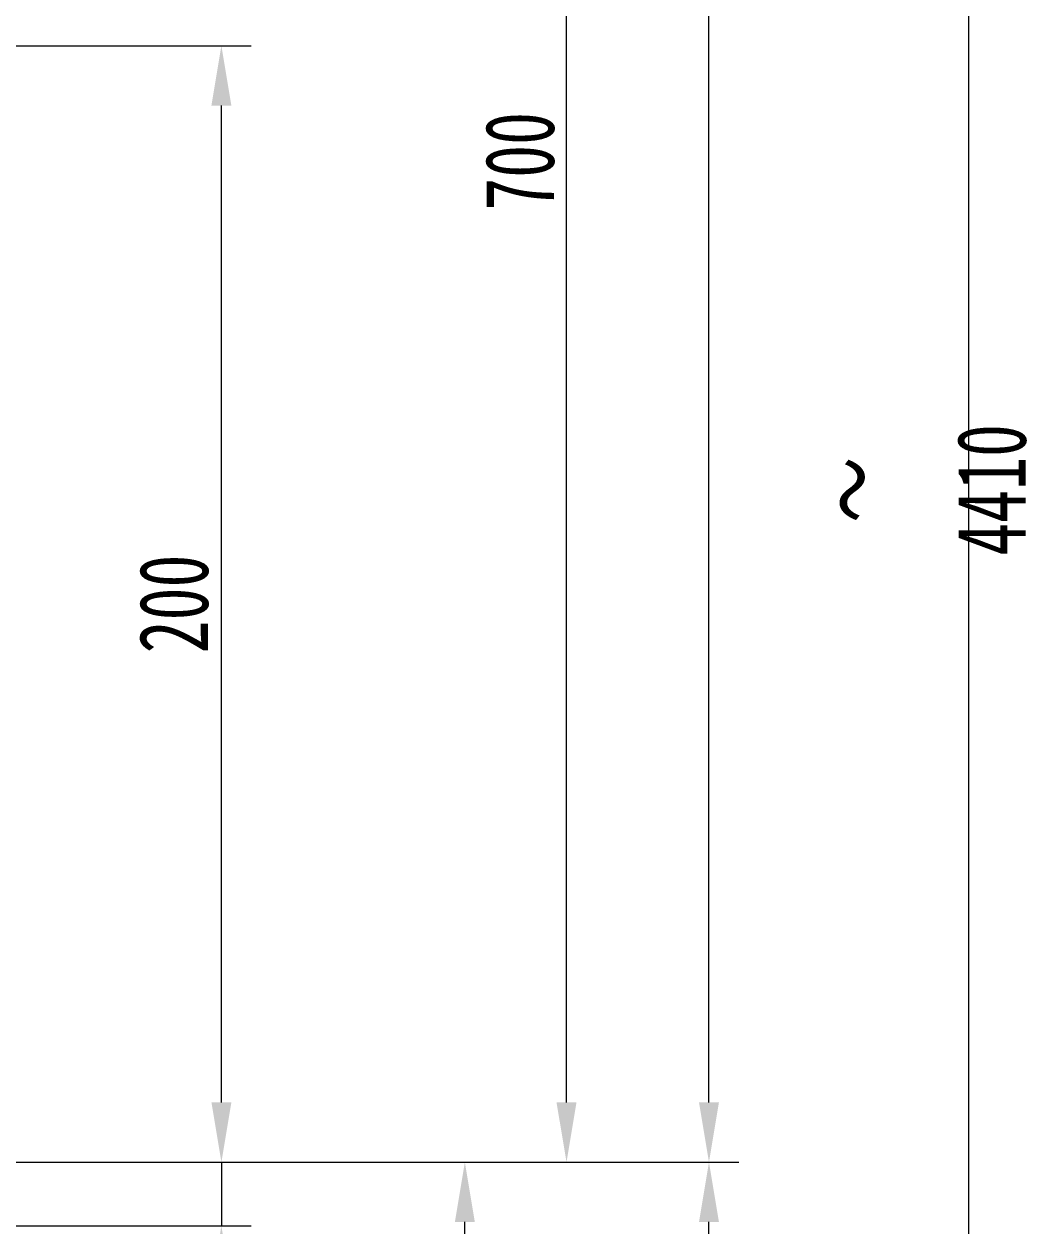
# Model space of a CAD drawing. Header units: millimetres. Extents: x 132745 to 150447, y -25377 to -12762.
# Drawn here: x 136843 to 137472, y -16225 to -15472 of the extents above; entities that cross this region are included whole.
import ezdxf

# ---------------------------------------------------------------- set-up
doc = ezdxf.new("R2010")
doc.units = ezdxf.units.MM
doc.layers.add('cdr_dim', color=7, linetype='Continuous', lineweight=18)
doc.layers.add('尺寸线层', color=7, linetype='Continuous', lineweight=18)
doc.styles.add('HZ', font='simfang.ttf', dxfattribs={"width": 0.7})

msp = doc.modelspace()

# ---------------------------------------------------------------- hatches: boundary and pattern name
at = {"layer": 'cdr_dim', "linetype": 'Continuous'}
for points in [[(136973.089, -15522.971), (136960.589, -15522.971), (136966.839, -15485.471)], [(136973.089, -16147.971), (136960.589, -16147.971), (136966.839, -16185.471)], [(136973.089, -16147.971), (136960.589, -16147.971), (136966.839, -16185.471)], [(137189.348, -16147.971), (137176.848, -16147.971), (137183.098, -16185.471)], [(137278.636, -16147.971), (137266.136, -16147.971), (137272.386, -16185.471)], [(137125.645, -16222.971), (137113.145, -16222.971), (137119.395, -16185.471)], [(137278.636, -16222.971), (137266.136, -16222.971), (137272.386, -16185.471)], [(136973.089, -16262.971), (136960.589, -16262.971), (136966.839, -16225.471)]]:
    msp.add_hatch(color=256, dxfattribs=at).paths.add_polyline_path(points, flags=0)

# ---------------------------------------------------------------- linework, layer by layer
for p, q in [((137435.299, -18127.971), (137435.299, -13399.971)), ((137272.386, -16147.971), (137272.386, -14516.971)), ((137183.098, -16147.971), (137183.098, -14967.971)), ((135928.41, -15485.471), (136985.589, -15485.471)), ((136966.839, -16147.971), (136966.839, -15522.971)), ((136966.839, -16147.971), (136966.839, -16110.471)), ((136833.91, -16185.471), (137291.136, -16185.471)), ((136852.43, -16185.471), (136985.589, -16185.471)), ((136918.286, -16185.471), (136985.589, -16185.471)), ((136965.724, -16185.471), (137138.145, -16185.471)), ((136965.724, -16185.471), (137201.848, -16185.471)), ((136965.724, -16185.471), (137291.136, -16185.471)), ((136966.839, -16185.471), (136966.839, -16225.471)), ((137119.395, -17507.971), (137119.395, -16222.971)), ((137272.386, -18127.971), (137272.386, -16222.971)), ((136833.91, -16225.471), (136985.589, -16225.471))]:
    msp.add_line(p, q, dxfattribs=at)

# ---------------------------------------------------------------- texts
at = {"layer": '尺寸线层', "linetype": 'Continuous', "lineweight": 18, "char_height": 43.3385, "width": 65.0078, "attachment_point": 5, "rotation": 90, "line_spacing_factor": 1.194679, "style": 'HZ'}
for s, insert in [('700', (137153.92, -15557.971)), ('～4410', (137406.459, -15763.971)), ('200', (136937.155, -15835.471))]:
    msp.add_mtext(s, dxfattribs=dict(at, insert=insert))

doc.saveas('drawing.dxf')
